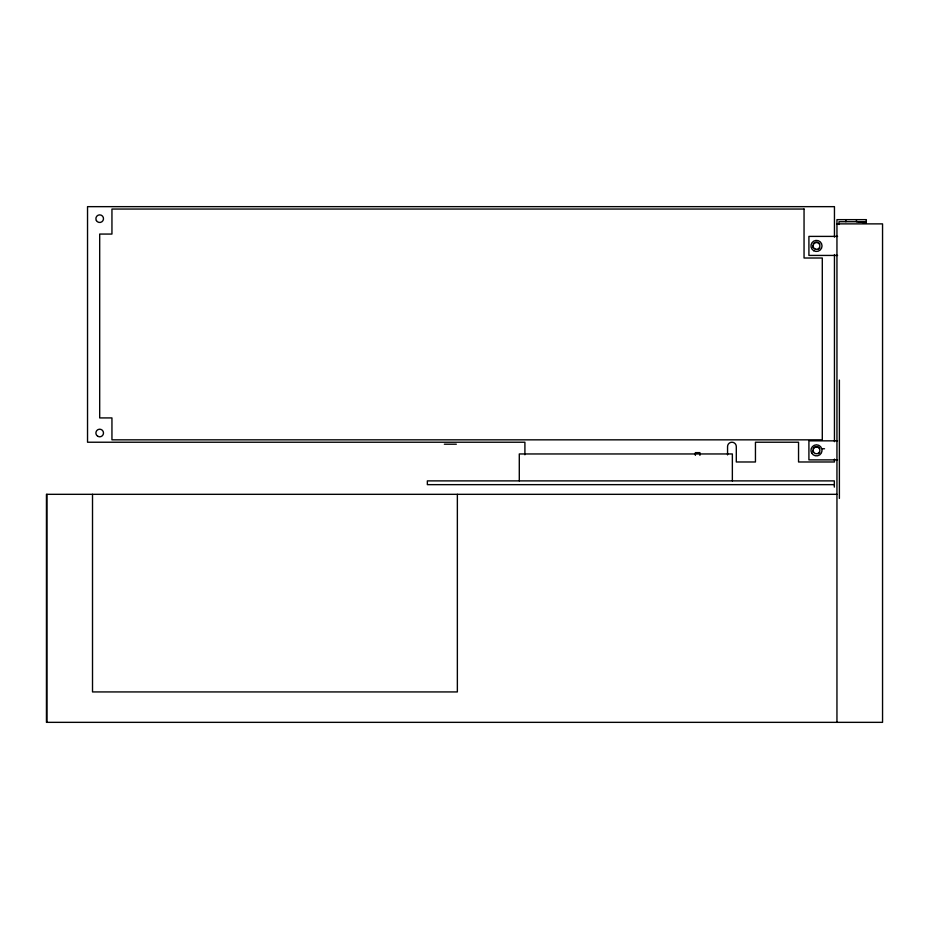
<?xml version="1.0" encoding="UTF-8"?>
<svg xmlns="http://www.w3.org/2000/svg" width="929" height="929" viewBox="0 0 929 929"><rect width="100%" height="100%" fill="white"/><g stroke="black" fill="none" stroke-linecap="round" stroke-linejoin="round"><path stroke-width="1.39" d="M857.246 221.717L866.095 222.937L866.362 220.951M866.095 222.937L866.362 219.65L836.948 219.65L836.948 722.344M866.362 221.717L839.003 221.717L839.003 224.504M836.948 223.877L882.55 223.877L882.55 722.344L46.45 722.344L46.45 494.321L836.948 494.321M837.575 236.396L808.915 236.396L808.915 255.429L837.575 255.429M837.575 440.845L808.915 440.845L808.915 459.878L837.575 459.878M444.352 444.201L456.325 444.201M822.455 448.753L824.522 448.753M834.335 484.648L427.352 484.648L427.352 480.885L834.335 480.885L834.335 487.11M856.457 219.65L856.457 221.717M845.878 219.65L845.878 221.717M839.386 380.077L839.386 498.455M834.451 237.116L834.451 206.656L87.535 206.656L87.535 442.227L524.908 442.227L524.908 454.792M834.451 254.523L834.451 441.67M834.451 459.077L834.451 461.98L798.545 461.98L798.545 442.227L755.451 442.227L755.451 461.98L736.302 461.98L736.302 446.594A4.366 4.366 0 0 0 731.936 442.227A4.366 4.366 0 0 0 727.558 446.594L727.558 454.908M732.354 480.885L732.354 453.956L519.288 453.956L519.288 480.885M699.909 455.338L699.909 452.632L695.368 452.632L695.368 455.338M457.358 494.321L457.358 691.931L92.517 691.931L92.517 494.321M46.914 494.321L46.914 722.344M819.796 247.822A3.809 3.809 0 0 1 818.403 249.216M813.2 247.822A3.809 3.809 0 0 1 812.689 245.918M813.2 244.013A3.809 3.809 0 0 1 819.796 244.013M819.796 452.272A3.809 3.809 0 0 1 818.403 453.666M813.2 452.272A3.809 3.809 0 0 1 812.689 450.368M813.2 448.463A3.809 3.809 0 0 1 819.796 448.463M804.049 209.048L111.944 209.048L111.944 234.062L99.693 234.062L99.693 417.922L111.944 417.922L111.944 439.835L822.293 439.835L822.293 258.007L804.049 258.007L804.049 209.048M96.395 220.579A3.809 3.809 0 0 0 102.991 220.579A3.809 3.809 0 0 0 99.693 214.866A3.809 3.809 0 0 0 96.395 220.579M97.789 436.305A3.809 3.809 0 0 0 103.502 433.007A3.809 3.809 0 0 0 97.789 429.709A3.809 3.809 0 0 0 97.789 436.305M813.549 452.063A3.402 3.402 0 0 0 819.448 452.063A3.402 3.402 0 0 0 816.498 446.954A3.402 3.402 0 0 0 813.549 452.063M811.702 453.131A5.539 5.539 0 0 0 821.294 453.131A5.539 5.539 0 0 0 816.498 444.828A5.539 5.539 0 0 0 811.702 453.131M813.734 250.714A5.539 5.539 0 0 0 822.037 245.918A5.539 5.539 0 0 0 813.734 241.122A5.539 5.539 0 0 0 813.734 250.714M814.803 248.867A3.402 3.402 0 0 0 819.901 245.918A3.402 3.402 0 0 0 814.803 242.968A3.402 3.402 0 0 0 814.803 248.867"/></g></svg>
